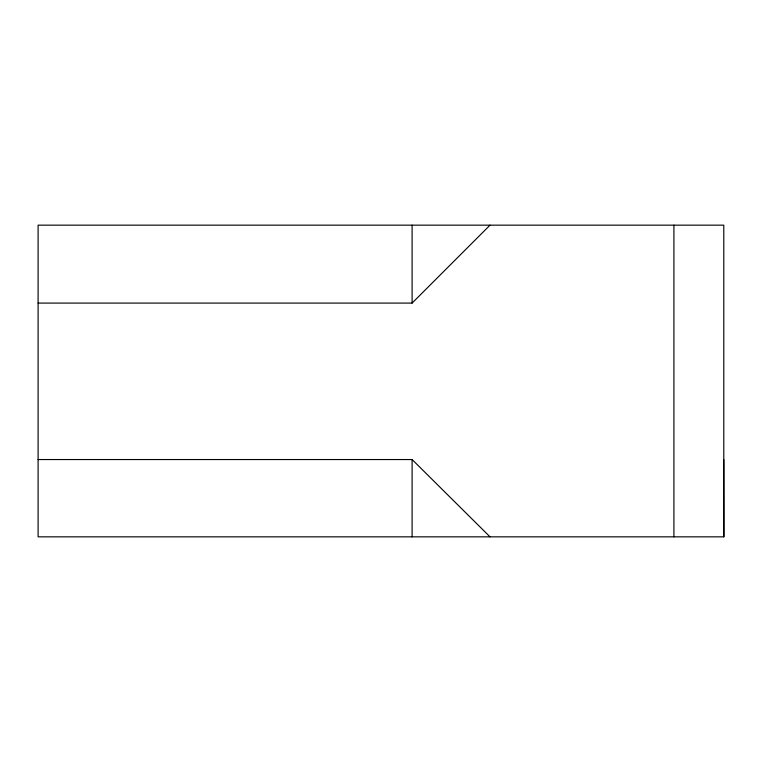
<?xml version="1.0" encoding="UTF-8"?>
<svg xmlns="http://www.w3.org/2000/svg" width="762" height="762" viewBox="0 0 762 762"><rect width="100%" height="100%" fill="white"/><g stroke="black" fill="none" stroke-linecap="round" stroke-linejoin="round"><path stroke-width="1.14" d="M38.1 303.085L412.109 303.085L490.023 225.161M38.1 459.543L412.109 459.543L490.023 536.839M723.786 459.543L723.9 536.839L38.1 536.839L38.1 225.161L723.786 225.161L723.786 536.839M673.913 225.161L673.913 536.839M412.109 225.161L412.109 303.085M412.109 459.543L412.109 536.839"/></g></svg>
